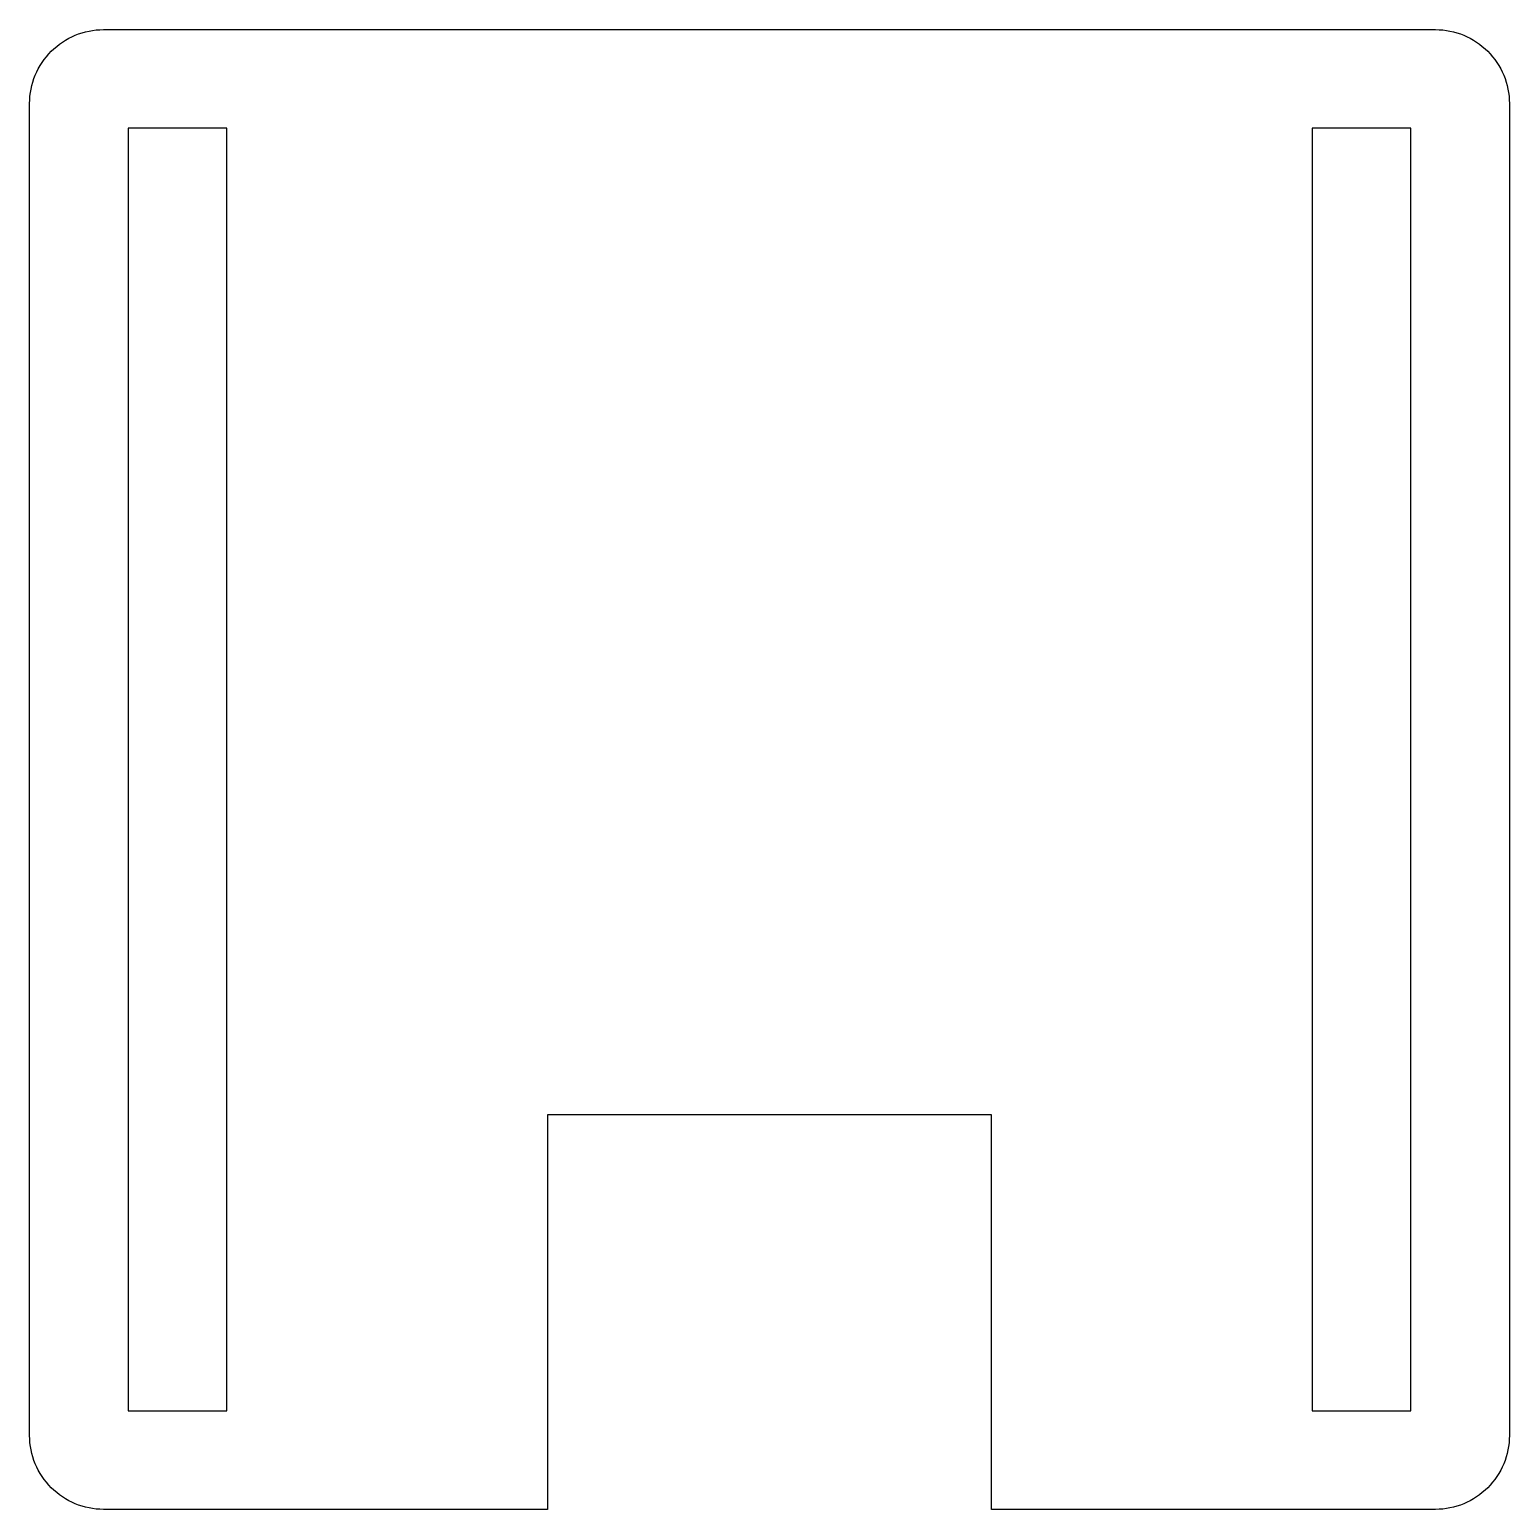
# Model space of a CAD drawing. Header units: millimetres. Extents: x -69.3 to -39.3, y -90 to -60.
import ezdxf

# ---------------------------------------------------------------- set-up
doc = ezdxf.new("R2010")
doc.units = ezdxf.units.MM
doc.layers.get('0').update_dxf_attribs({"linetype": 'CONTINUOUS'})

msp = doc.modelspace()

# ---------------------------------------------------------------- linework, layer by layer
msp.add_lwpolyline([(-49.762, -90), (-49.762, -82), (-58.762, -82), (-58.762, -90), (-67.762, -90, -0.414214), (-69.262, -88.5), (-69.262, -61.5, -0.414214), (-67.762, -60), (-40.762, -60, -0.414214), (-39.262, -61.5), (-39.262, -88.5, -0.414214), (-40.762, -90)], format="xyb", close=True)
for points in [[(-67.262, -88), (-65.262, -88), (-65.262, -62), (-67.262, -62)], [(-43.262, -88), (-41.262, -88), (-41.262, -62), (-43.262, -62)]]:
    msp.add_lwpolyline(points, close=True)

doc.saveas('drawing.dxf')
